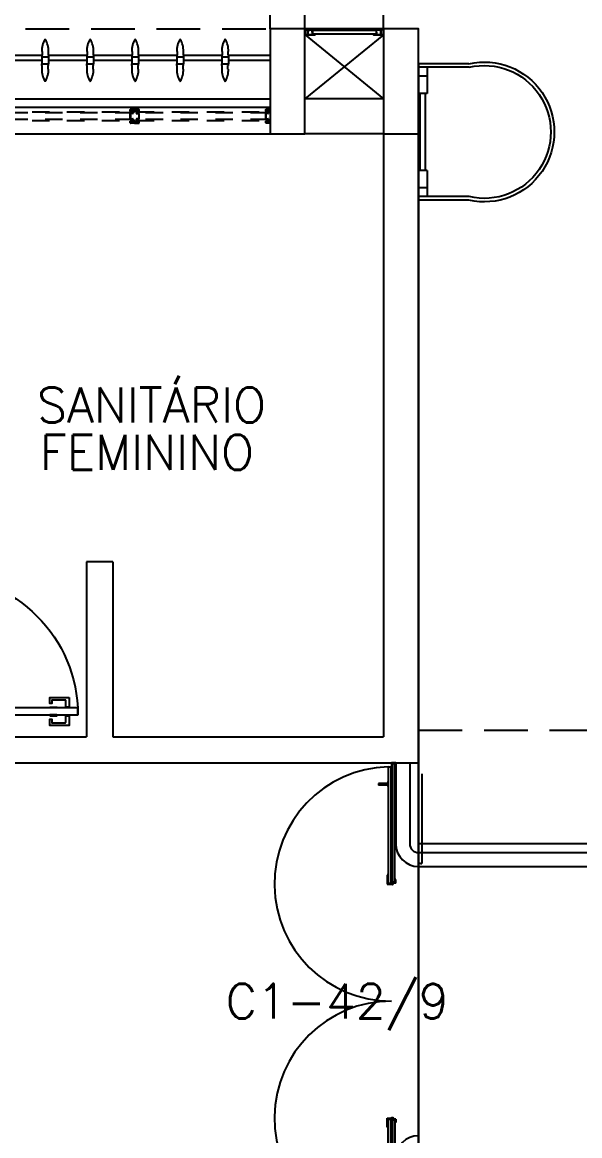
# Model space of a CAD drawing. Header units: millimetres. Extents: x 2801 to 3319, y 1187 to 1422.
# Drawn here: x 3030.91 to 3034.1, y 1261.67 to 1268.04 of the extents above; entities that cross this region are included whole.
import ezdxf

# ---------------------------------------------------------------- set-up
doc = ezdxf.new("R2010")
doc.units = ezdxf.units.MM
doc.linetypes.add('HIDDEN', pattern=[0.375, 0.25, -0.125])
for name, color, linetype in [('AR- ALV1', 235, 'Continuous'), ('AR-ALV', 2, 'Continuous'), ('AR-BRISES', 1, 'Continuous'), ('AR-CORRIMAO-V1', 2, 'Continuous'), ('AR-ESQ', 1, 'Continuous'), ('AR-ESTC', 3, 'Continuous'), ('AR-PIS', 1, 'Continuous'), ('AR-PISO-V1', 1, 'Continuous'), ('AR-PORTA', 1, 'Continuous'), ('AR-PROJ', 1, 'HIDDEN'), ('AR-SHAFT', 1, 'Continuous'), ('AR-VIDRO', 1, 'Continuous'), ('BR-PAINEL', 1, 'Continuous'), ('BR-SUPORTE', 1, 'Continuous'), ('DT-ESQ-BAGUETE-C', 2, 'Continuous'), ('DT-ESQ-PERFIL CADEIRA-C', 2, 'Continuous'), ('DT-ESQ-PERFIL CADEIRA-V', 1, 'Continuous'), ('DT-ESQ-VENEZIANA-C', 2, 'Continuous'), ('DT-ESQ-VENEZIANA-V', 2, 'Continuous'), ('DT-ESQ-VIDRO-PROJ', 1, 'HIDDEN'), ('ENDEREÇO', 2, 'Continuous'), ('EQUIPAMENTO', 2, 'Continuous'), ('maçaneta', 1, 'Continuous'), ('montantes', 1, 'Continuous'), ('mov', 1, 'Continuous'), ('PG-PROJ', 1, 'HIDDEN'), ('PM-PERFIL U-C', 2, 'Continuous'), ('pm1', 2, 'Continuous'), ('TEXTO', 2, 'Continuous')]:
    doc.layers.add(name, color=color, linetype=linetype)
doc.styles.add('UNB-100', font='simplex.shx', dxfattribs={"height": 0.2})
doc.styles.add('UNB1-100', font='simplex.shx', dxfattribs={"height": 0.2})

# ---------------------------------------------------------------- blocks, each defined once
blk = doc.blocks.new('EF59-P')
at = {"layer": 'DT-ESQ-VIDRO-PROJ', "ltscale": 0.1}
for points in [[(0.025, -0.1285), (0.025, -0.1385, -0.414214), (0.0235, -0.14), (0.0015, -0.14, -0.414214), (0, -0.1385), (0, -0.125), (0.0015, -0.125), (0.0015, -0.138, 0.414214), (0.002, -0.1385), (0.023, -0.1385, 0.414214), (0.0235, -0.138), (0.0235, -0.1285), (0.0105, -0.1285, -0.414214), (0.009, -0.127), (0.009, -0.117, -0.414214), (0.0105, -0.1155), (0.0235, -0.1155), (0.0235, -0.0845), (0.0105, -0.0845, -0.414214), (0.009, -0.083), (0.009, -0.073, -0.414214), (0.0105, -0.0715), (0.0235, -0.0715), (0.0235, -0.062, 0.414214), (0.023, -0.0615), (0.002, -0.0615, 0.414214), (0.0015, -0.062), (0.0015, -0.075), (0, -0.075), (0, -0.0615, -0.414214), (0.0015, -0.06), (0.0235, -0.06, -0.414214), (0.025, -0.0615), (0.025, -0.0715, -0.414214), (0.0235, -0.073), (0.0105, -0.073), (0.0105, -0.083), (0.0235, -0.083), (0.0235, -0.083, -0.414214), (0.025, -0.0845), (0.025, -0.1155, -0.414214), (0.0235, -0.117), (0.0235, -0.117), (0.0105, -0.117), (0.0105, -0.127), (0.0235, -0.127, -0.414214)], [(0.75, -0.1285), (0.75, -0.1385, 0.414214), (0.7515, -0.14), (0.7735, -0.14, 0.414214), (0.775, -0.1385), (0.775, -0.125), (0.7735, -0.125), (0.7735, -0.138, -0.414214), (0.773, -0.1385), (0.752, -0.1385, -0.414214), (0.7515, -0.138), (0.7515, -0.1285), (0.7645, -0.1285, 0.414214), (0.766, -0.127), (0.766, -0.117, 0.414214), (0.7645, -0.1155), (0.7515, -0.1155), (0.7515, -0.0845), (0.7645, -0.0845, 0.414214), (0.766, -0.083), (0.766, -0.073, 0.414214), (0.7645, -0.0715), (0.7515, -0.0715), (0.7515, -0.062, -0.414214), (0.752, -0.0615), (0.773, -0.0615, -0.414214), (0.7735, -0.062), (0.7735, -0.075), (0.775, -0.075), (0.775, -0.0615, 0.414214), (0.7735, -0.06), (0.7515, -0.06, 0.414214), (0.75, -0.0615), (0.75, -0.0715, 0.414214), (0.7515, -0.073), (0.7645, -0.073), (0.7645, -0.083), (0.7515, -0.083), (0.7515, -0.083, 0.414214), (0.75, -0.0845), (0.75, -0.1155, 0.414214), (0.7515, -0.117), (0.7515, -0.117), (0.7645, -0.117), (0.7645, -0.127), (0.7515, -0.127, 0.414214)], [(0.8, -0.1285), (0.8, -0.1385, -0.414214), (0.7985, -0.14), (0.7765, -0.14, -0.414214), (0.775, -0.1385), (0.775, -0.125), (0.7765, -0.125), (0.7765, -0.138, 0.414214), (0.777, -0.1385), (0.798, -0.1385, 0.414214), (0.7985, -0.138), (0.7985, -0.1285), (0.7855, -0.1285, -0.414214), (0.784, -0.127), (0.784, -0.117, -0.414214), (0.7855, -0.1155), (0.7985, -0.1155), (0.7985, -0.0845), (0.7855, -0.0845, -0.414214), (0.784, -0.083), (0.784, -0.073, -0.414214), (0.7855, -0.0715), (0.7985, -0.0715), (0.7985, -0.062, 0.414214), (0.798, -0.0615), (0.777, -0.0615, 0.414214), (0.7765, -0.062), (0.7765, -0.075), (0.775, -0.075), (0.775, -0.0615, -0.414214), (0.7765, -0.06), (0.7985, -0.06, -0.414214), (0.8, -0.0615), (0.8, -0.0715, -0.414214), (0.7985, -0.073), (0.7855, -0.073), (0.7855, -0.083), (0.7985, -0.083), (0.7985, -0.083, -0.414214), (0.8, -0.0845), (0.8, -0.1155, -0.414214), (0.7985, -0.117), (0.7985, -0.117), (0.7855, -0.117), (0.7855, -0.127), (0.7985, -0.127, -0.414214)]]:
    blk.add_lwpolyline(points, format="xyb", close=True, dxfattribs=at)
for points in [[(0.7625, -0.081), (0.7625, -0.075), (0.0125, -0.075), (0.0125, -0.081)], [(0.7625, -0.119), (0.7625, -0.125), (0.0125, -0.125), (0.0125, -0.119)], [(1.9625, -0.081), (1.9625, -0.075), (0.7875, -0.075), (0.7875, -0.081)], [(1.9625, -0.119), (1.9625, -0.125), (0.7875, -0.125), (0.7875, -0.119)]]:
    blk.add_lwpolyline(points, close=True, dxfattribs=at)
blk = doc.blocks.new('PV1')
at = {"layer": 'AR-VIDRO'}
for p, q in [((0.6825, 0.02), (0.005, 0.02)), ((0.6825, 0.005), (0.005, 0.005)), ((0.0215, 0.0443), (0.0215, 0.0293)), ((0.0215, 0.0443), (0.6875, 0.0443)), ((0.0215, 0.0293), (0.6875, 0.0293)), ((2.7035, 0.0443), (2.0375, 0.0443)), ((2.7035, 0.0293), (2.0375, 0.0293)), ((2.0425, 0.02), (2.72, 0.02)), ((2.0425, 0.005), (2.72, 0.005)), ((2.7035, 0.0443), (2.7035, 0.0293))]:
    blk.add_line(p, q, dxfattribs=at)
at = {"layer": 'maçaneta'}
for p, q in [((0.1165, 0.0993), (0.1265, 0.0993)), ((0.1165, 0.0493), (0.1165, 0.0993)), ((0.1265, 0.0493), (0.1265, 0.0993)), ((2.5985, 0.0493), (2.5985, 0.0993)), ((2.6085, 0.0993), (2.5985, 0.0993)), ((2.6085, 0.0493), (2.6085, 0.0993)), ((0.1115, 0.0443), (0.1115, 0.0493)), ((0.1115, 0.0493), (0.1315, 0.0493)), ((0.1315, 0.0443), (0.1315, 0.0493)), ((2.6135, 0.0493), (2.5935, 0.0493)), ((2.5935, 0.0443), (2.5935, 0.0493)), ((2.6135, 0.0443), (2.6135, 0.0493))]:
    blk.add_line(p, q, dxfattribs=at)
at = {"layer": 'montantes'}
for p, q in [((0, 0), (0, 0.025)), ((0, 0.025), (0.02, 0.025)), ((0, 0), (0.02, 0)), ((0.005, 0.005), (0.005, 0.02)), ((0.02, 0.02), (0.02, 0.025)), ((0.02, 0), (0.02, 0.005)), ((0.6425, 0.0493), (0.6925, 0.0493)), ((0.6425, 0.025), (0.6925, 0.025)), ((0.6875, 0.025), (0.6675, 0.025)), ((0.6675, 0.02), (0.6675, 0.025)), ((0.6675, 0), (0.6675, 0.005)), ((0.6875, 0), (0.6675, 0)), ((0.6825, 0.005), (0.6825, 0.02)), ((0.6875, 0.0443), (0.6875, 0.0293)), ((0.6875, 0), (0.6875, 0.025)), ((0.6925, 0.0493), (0.6925, 0.025)), ((2.0325, 0.0493), (2.0325, 0.025)), ((2.0825, 0.0493), (2.0325, 0.0493)), ((2.0825, 0.025), (2.0325, 0.025)), ((2.0375, 0.0443), (2.0375, 0.0293)), ((2.0375, 0.025), (2.0575, 0.025)), ((2.0375, 0), (2.0375, 0.025)), ((2.0375, 0), (2.0575, 0)), ((2.0425, 0.005), (2.0425, 0.02)), ((2.0575, 0.02), (2.0575, 0.025)), ((2.0575, 0), (2.0575, 0.005)), ((2.705, 0.02), (2.705, 0.025)), ((2.725, 0.025), (2.705, 0.025)), ((2.705, 0), (2.705, 0.005)), ((2.725, 0), (2.705, 0)), ((2.72, 0.005), (2.72, 0.02)), ((2.725, 0), (2.725, 0.025))]:
    blk.add_line(p, q, dxfattribs=at)
for centre in [(0.6925, 0.02), (2.0325, 0.02)]:
    blk.add_circle(centre, 0.005, dxfattribs=at)
for centre, start, end in [((0.6425, 0.0443), 90, 180), ((0.6425, 0.03), 180, 270), ((2.0825, 0.0443), 0, 90), ((2.0825, 0.03), 270, 0)]:
    blk.add_arc(centre, 0.005, start, end, dxfattribs=at)
at = {"layer": 'mov'}
for centre, start, end in [((0.692, 0.025), 0, 178.35472), ((2.033, 0.025), 1.64528, 180)]:
    blk.add_arc(centre, 0.6705, start, end, dxfattribs=at)
blk = doc.blocks.new('BR-MODULO8')
at = {"layer": 'BR-PAINEL'}
for p, q in [((-1.3067, 0.27), (-1.3042, 0.27)), ((-1.3042, 0.27), (-1.3042, 0.25)), ((-1.2708, 0.27), (-1.2708, 0.25)), ((-1.2683, 0.27), (-1.2708, 0.27)), ((-1.0492, 0.27), (-1.0467, 0.27)), ((-1.0467, 0.27), (-1.0467, 0.25)), ((-1.0133, 0.27), (-1.0133, 0.25)), ((-1.0108, 0.27), (-1.0133, 0.27)), ((-0.7917, 0.27), (-0.7892, 0.27)), ((-0.7892, 0.27), (-0.7892, 0.25)), ((-0.7558, 0.27), (-0.7558, 0.25)), ((-0.7533, 0.27), (-0.7558, 0.27)), ((-0.5342, 0.27), (-0.5317, 0.27)), ((-0.5317, 0.27), (-0.5317, 0.25)), ((-0.4958, 0.27), (-0.4983, 0.27)), ((-0.4983, 0.27), (-0.4983, 0.25)), ((-0.2767, 0.27), (-0.2742, 0.27)), ((-0.2742, 0.27), (-0.2742, 0.25)), ((-0.2408, 0.27), (-0.2408, 0.25)), ((-0.2383, 0.27), (-0.2408, 0.27)), ((-1.3067, 0.25), (-1.3067, 0.24)), ((-1.3067, 0.25), (-1.3042, 0.25)), ((-1.3067, 0.24), (-1.2683, 0.24)), ((-1.3067, 0.24), (-1.3067, 0.2)), ((-1.3067, 0.2), (-1.2683, 0.2)), ((-1.3067, 0.19), (-1.3067, 0.2)), ((-1.2683, 0.25), (-1.2708, 0.25)), ((-1.2683, 0.25), (-1.2683, 0.24)), ((-1.2683, 0.24), (-1.2683, 0.2)), ((-1.2683, 0.19), (-1.2683, 0.2)), ((-1.0492, 0.25), (-1.0492, 0.24)), ((-1.0492, 0.25), (-1.0467, 0.25)), ((-1.0492, 0.24), (-1.0108, 0.24)), ((-1.0492, 0.24), (-1.0492, 0.2)), ((-1.0492, 0.2), (-1.0108, 0.2)), ((-1.0492, 0.19), (-1.0492, 0.2)), ((-1.0108, 0.25), (-1.0133, 0.25)), ((-1.0108, 0.25), (-1.0108, 0.24)), ((-1.0108, 0.24), (-1.0108, 0.2)), ((-1.0108, 0.19), (-1.0108, 0.2)), ((-0.7917, 0.25), (-0.7917, 0.24)), ((-0.7917, 0.25), (-0.7892, 0.25)), ((-0.7917, 0.24), (-0.7533, 0.24)), ((-0.7917, 0.24), (-0.7917, 0.2)), ((-0.7917, 0.2), (-0.7533, 0.2)), ((-0.7917, 0.19), (-0.7917, 0.2)), ((-0.7533, 0.25), (-0.7558, 0.25)), ((-0.7533, 0.25), (-0.7533, 0.24)), ((-0.7533, 0.24), (-0.7533, 0.2)), ((-0.7533, 0.19), (-0.7533, 0.2)), ((-0.5342, 0.25), (-0.5317, 0.25)), ((-0.5342, 0.25), (-0.5342, 0.24)), ((-0.5342, 0.24), (-0.5342, 0.2)), ((-0.5342, 0.24), (-0.4958, 0.24)), ((-0.5342, 0.19), (-0.5342, 0.2)), ((-0.5342, 0.2), (-0.4958, 0.2)), ((-0.4958, 0.25), (-0.4983, 0.25)), ((-0.4958, 0.25), (-0.4958, 0.24)), ((-0.4958, 0.24), (-0.4958, 0.2)), ((-0.4958, 0.19), (-0.4958, 0.2)), ((-0.2767, 0.25), (-0.2767, 0.24)), ((-0.2767, 0.25), (-0.2742, 0.25)), ((-0.2767, 0.24), (-0.2383, 0.24)), ((-0.2767, 0.24), (-0.2767, 0.2)), ((-0.2767, 0.2), (-0.2383, 0.2)), ((-0.2767, 0.19), (-0.2767, 0.2)), ((-0.2383, 0.25), (-0.2408, 0.25)), ((-0.2383, 0.25), (-0.2383, 0.24)), ((-0.2383, 0.24), (-0.2383, 0.2)), ((-0.2383, 0.19), (-0.2383, 0.2)), ((-1.3067, 0.19), (-1.3042, 0.19)), ((-1.3067, 0.17), (-1.3042, 0.17)), ((-1.3042, 0.17), (-1.3042, 0.19)), ((-1.2683, 0.19), (-1.2708, 0.19)), ((-1.2708, 0.17), (-1.2708, 0.19)), ((-1.2683, 0.17), (-1.2708, 0.17)), ((-1.0492, 0.19), (-1.0467, 0.19)), ((-1.0492, 0.17), (-1.0467, 0.17)), ((-1.0467, 0.17), (-1.0467, 0.19)), ((-1.0108, 0.19), (-1.0133, 0.19)), ((-1.0133, 0.17), (-1.0133, 0.19)), ((-1.0108, 0.17), (-1.0133, 0.17)), ((-0.7917, 0.19), (-0.7892, 0.19)), ((-0.7917, 0.17), (-0.7892, 0.17)), ((-0.7892, 0.17), (-0.7892, 0.19)), ((-0.7533, 0.19), (-0.7558, 0.19)), ((-0.7558, 0.17), (-0.7558, 0.19)), ((-0.7533, 0.17), (-0.7558, 0.17)), ((-0.5342, 0.19), (-0.5317, 0.19)), ((-0.5342, 0.17), (-0.5317, 0.17)), ((-0.5317, 0.17), (-0.5317, 0.19)), ((-0.4983, 0.17), (-0.4983, 0.19)), ((-0.4958, 0.19), (-0.4983, 0.19)), ((-0.4958, 0.17), (-0.4983, 0.17)), ((-0.2767, 0.19), (-0.2742, 0.19)), ((-0.2767, 0.17), (-0.2742, 0.17)), ((-0.2742, 0.17), (-0.2742, 0.19)), ((-0.2383, 0.19), (-0.2408, 0.19)), ((-0.2408, 0.17), (-0.2408, 0.19)), ((-0.2383, 0.17), (-0.2408, 0.17))]:
    blk.add_line(p, q, dxfattribs=at)
for centre, radius, start, end in [((-1.1817, 0.2739), 0.1251, 148.47206, 181.77204), ((-1.2875, 0.3387), 0.001, 37.1012, 142.8988), ((-1.3933, 0.2739), 0.1251, 358.22796, 31.52794), ((-0.9242, 0.2739), 0.1251, 148.47206, 181.77204), ((-1.03, 0.3387), 0.001, 37.1012, 142.8988), ((-1.1358, 0.2739), 0.1251, 358.22796, 31.52794), ((-0.6667, 0.2739), 0.1251, 148.47206, 181.77204), ((-0.7725, 0.3387), 0.001, 37.1012, 142.8988), ((-0.8783, 0.2739), 0.1251, 358.22796, 31.52794), ((-0.4092, 0.2739), 0.1251, 148.47206, 181.77204), ((-0.515, 0.3387), 0.001, 37.1012, 142.8988), ((-0.6208, 0.2739), 0.1251, 358.22796, 31.52794), ((-0.1517, 0.2739), 0.1251, 148.47206, 181.77204), ((-0.2575, 0.3387), 0.001, 37.1012, 142.8988), ((-0.3633, 0.2739), 0.1251, 358.22796, 31.52794), ((-1.1817, 0.1661), 0.1251, 178.22796, 211.52794), ((-1.3933, 0.1661), 0.1251, 328.47206, 1.77204), ((-0.9242, 0.1661), 0.1251, 178.22796, 211.52794), ((-1.1358, 0.1661), 0.1251, 328.47206, 1.77204), ((-0.6667, 0.1661), 0.1251, 178.22796, 211.52794), ((-0.8783, 0.1661), 0.1251, 328.47206, 1.77204), ((-0.4092, 0.1661), 0.1251, 178.22796, 211.52794), ((-0.6208, 0.1661), 0.1251, 328.47206, 1.77204), ((-0.1517, 0.1661), 0.1251, 178.22796, 211.52794), ((-0.3633, 0.1661), 0.1251, 328.47206, 1.77204), ((-1.2875, 0.1013), 0.001, 217.1012, 322.8988), ((-1.03, 0.1013), 0.001, 217.1012, 322.8988), ((-0.7725, 0.1013), 0.001, 217.1012, 322.8988), ((-0.515, 0.1013), 0.001, 217.1012, 322.8988), ((-0.2575, 0.1013), 0.001, 217.1012, 322.8988)]:
    blk.add_arc(centre, radius, start, end, dxfattribs=at)
at = {"layer": 'BR-SUPORTE'}
for p, q in [((-1.5258, 0.25), (-1.3042, 0.25)), ((-1.5258, 0.22), (-1.3067, 0.22)), ((-1.2683, 0.25), (-1.0467, 0.25)), ((-1.2683, 0.22), (-1.0492, 0.22)), ((-1.0108, 0.25), (-0.7892, 0.25)), ((-1.0108, 0.22), (-0.7917, 0.22)), ((-0.7533, 0.25), (-0.5317, 0.25)), ((-0.7533, 0.22), (-0.5342, 0.22)), ((-0.4958, 0.25), (-0.2742, 0.25)), ((-0.4958, 0.22), (-0.2767, 0.22)), ((-0.2383, 0.25), (0, 0.25)), ((-0.2383, 0.22), (0, 0.22))]:
    blk.add_line(p, q, dxfattribs=at)
blk = doc.blocks.new('PG-MODULO1-PJ-C')
at = {"layer": 'PG-PROJ'}
for p, q in [((5.35, 0), (5.35, 3)), ((5.55, 0), (5.55, 3)), ((0.2, 0), (5.35, 0))]:
    blk.add_line(p, q, dxfattribs=at)
blk = doc.blocks.new('PM3')
at = {"layer": 'maçaneta'}
for points in [[(0.02, 0.825), (-0.035, 0.825), (-0.035, 0.715), (0, 0.715), (0, 0.725), (-0.02, 0.725), (-0.02, 0.8035, -0.414214), (-0.0185, 0.805), (0.02, 0.805)], [(0.125, 0.825), (0.07, 0.825), (0.07, 0.805), (0.1085, 0.805, -0.414214), (0.11, 0.8035), (0.11, 0.725), (0.09, 0.725), (0.09, 0.715), (0.125, 0.715)]]:
    blk.add_lwpolyline(points, format="xyb", close=True, dxfattribs=at)
for points in [[(0.02, 0.715), (0.02, 0.755), (0.025, 0.755), (0.025, 0.715)], [(0.07, 0.715), (0.07, 0.755), (0.065, 0.755), (0.065, 0.715)]]:
    blk.add_lwpolyline(points, close=True, dxfattribs=at)
at = {"layer": 'mov'}
blk.add_arc((0.025, 0.075), 0.8, 0, 90, dxfattribs=at)
at = {"layer": 'PM-PERFIL U-C'}
for p, q in [((0.0015, 0.065), (0.01, 0.065)), ((0.01, 0.065), (0.01, 0.0735)), ((0.0115, 0.075), (0.0235, 0.075)), ((0.012, 0.073), (0.012, 0.0645)), ((0.023, 0.073), (0.012, 0.073)), ((0.023, 0.0335), (0.023, 0.073)), ((0.025, 0.0735), (0.025, 0.034)), ((0.825, 0.0735), (0.825, 0.034)), ((0.8385, 0.075), (0.8265, 0.075)), ((0.827, 0.073), (0.838, 0.073)), ((0.827, 0.0335), (0.827, 0.073)), ((0.838, 0.073), (0.838, 0.0645)), ((0.84, 0.065), (0.84, 0.0735)), ((0.8485, 0.065), (0.84, 0.065)), ((0, 0.045), (0, 0.0635)), ((0.002, 0.045), (0, 0.045)), ((0.002, 0.063), (0.002, 0.045)), ((0.0105, 0.063), (0.002, 0.063)), ((0.038, 0.032), (0.0245, 0.032)), ((0.0385, 0.034), (0.025, 0.034)), ((0.038, 0.032), (0.038, -0.073)), ((0.04, 0.0325), (0.04, -0.0735)), ((0.81, 0.0325), (0.81, -0.0735)), ((0.8115, 0.034), (0.825, 0.034)), ((0.812, 0.032), (0.8255, 0.032)), ((0.812, 0.032), (0.812, -0.073)), ((0.8395, 0.063), (0.848, 0.063)), ((0.848, 0.063), (0.848, 0.045)), ((0.848, 0.045), (0.85, 0.045)), ((0.85, 0.045), (0.85, 0.0635)), ((0, -0.045), (0.002, -0.045)), ((0, -0.0635), (0, -0.045)), ((0.002, -0.045), (0.002, -0.063)), ((0.002, -0.063), (0.0105, -0.063)), ((0.848, -0.063), (0.8395, -0.063)), ((0.85, -0.045), (0.848, -0.045)), ((0.848, -0.045), (0.848, -0.063)), ((0.85, -0.0635), (0.85, -0.045)), ((0.01, -0.065), (0.0015, -0.065)), ((0.01, -0.0735), (0.01, -0.065)), ((0.0385, -0.075), (0.0115, -0.075)), ((0.012, -0.0645), (0.012, -0.073)), ((0.012, -0.073), (0.038, -0.073)), ((0.8115, -0.075), (0.8385, -0.075)), ((0.838, -0.073), (0.812, -0.073)), ((0.838, -0.0645), (0.838, -0.073)), ((0.84, -0.0735), (0.84, -0.065)), ((0.84, -0.065), (0.8485, -0.065))]:
    blk.add_line(p, q, dxfattribs=at)
for centre, start, end in [((0.0015, 0.0635), 90, 180), ((0.0115, 0.0735), 90, 180), ((0.0105, 0.0645), 270, 0), ((0.0235, 0.0735), 360, 90), ((0.8265, 0.0735), 90, 180), ((0.8395, 0.0645), 180, 270), ((0.8385, 0.0735), 0, 90), ((0.8485, 0.0635), 0, 90), ((0.0245, 0.0335), 180, 270), ((0.0385, 0.0325), 0, 90), ((0.8115, 0.0325), 90, 180), ((0.8255, 0.0335), 270, 0), ((0.0015, -0.0635), 180, 270), ((0.0105, -0.0645), 0, 90), ((0.8395, -0.0645), 90, 180), ((0.8485, -0.0635), 270, 0), ((0.0115, -0.0735), 180, 270), ((0.0385, -0.0735), 269.93864, 0), ((0.8115, -0.0735), 180, 270.06136), ((0.8385, -0.0735), 270, 0)]:
    blk.add_arc(centre, 0.0015, start, end, dxfattribs=at)
at = {"layer": 'pm1'}
blk.add_lwpolyline([(0.065, 0.875), (0.065, 0.075), (0.025, 0.075), (0.025, 0.875)], close=True, dxfattribs=at)
blk = doc.blocks.new('EF01C-P')
at = {"layer": 'DT-ESQ-BAGUETE-C', "ltscale": 0.1}
for points in [[(0.0015, 0.035), (0.015, 0.035), (0.015, 0.0335), (0.0015, 0.0335), (0.0015, 0.005), (0.015, 0.005), (0.015, 0.0035), (0.0015, 0.0035, -0.414214), (0, 0.005), (0, 0.0335, -0.414214)], [(0.4485, 0.035), (0.435, 0.035), (0.435, 0.0335), (0.4485, 0.0335), (0.4485, 0.005), (0.435, 0.005), (0.435, 0.0035), (0.4485, 0.0035, 0.414214), (0.45, 0.005), (0.45, 0.0335, 0.414214)]]:
    blk.add_lwpolyline(points, format="xyb", close=True, dxfattribs=at)
at = {"layer": 'DT-ESQ-PERFIL CADEIRA-C', "ltscale": 0.1}
for points in [[(0.01, 0.0015), (0.01, 0.003), (0.0015, 0.003, 1), (0.0015, 0), (0.015, 0, 0.414214), (0.0165, 0.0015), (0.0165, 0.0335), (0.043, 0.0335)], [(0.043, 0.0065), (0.018, 0.0065), (0.018, 0.0165), (0.0165, 0.0165), (0.0165, 0.0065, 0.414214), (0.018, 0.005), (0.043, 0.005), (0.0565, 0.005, 1), (0.0565, 0.008), (0.043, 0.008), (0.043, 0.02), (0.043, 0.032), (0.0565, 0.032, 1), (0.0565, 0.035), (0.043, 0.035), (0.0165, 0.035, 0.414214), (0.015, 0.0335), (0.015, 0.0015), (0.0015, 0.0015)], [(0.0415, 0.02), (0.0415, 0.032, -0.414214), (0.043, 0.0335), (0.0565, 0.0335)], [(0.0415, 0.02), (0.0415, 0.008, 0.414214), (0.043, 0.0065), (0.0565, 0.0065)], [(0.407, 0.0065), (0.432, 0.0065), (0.432, 0.0165), (0.4335, 0.0165), (0.4335, 0.0065, -0.414214), (0.432, 0.005), (0.407, 0.005), (0.3935, 0.005, -1), (0.3935, 0.008), (0.407, 0.008), (0.407, 0.02), (0.407, 0.032), (0.3935, 0.032, -1), (0.3935, 0.035), (0.407, 0.035), (0.4335, 0.035, -0.414214), (0.435, 0.0335), (0.435, 0.0015), (0.4485, 0.0015)], [(0.4085, 0.02), (0.4085, 0.032, 0.414214), (0.407, 0.0335), (0.3935, 0.0335)], [(0.4085, 0.02), (0.4085, 0.008, -0.414214), (0.407, 0.0065), (0.3935, 0.0065)], [(0.44, 0.0015), (0.44, 0.003), (0.4485, 0.003, -1), (0.4485, 0), (0.435, 0, -0.414214), (0.4335, 0.0015), (0.4335, 0.0335), (0.407, 0.0335)]]:
    blk.add_lwpolyline(points, format="xyb", dxfattribs=at)
at = {"layer": 'DT-ESQ-PERFIL CADEIRA-V', "ltscale": 0.1}
blk.add_line((0.015, 0), (0.435, 0), dxfattribs=at)
at = {"layer": 'DT-ESQ-VENEZIANA-C', "ltscale": 0.1}
for p, q in [((0.043, 0.0105), (0.407, 0.0105)), ((0.043, 0.009), (0.407, 0.009))]:
    blk.add_line(p, q, dxfattribs=at)
at = {"layer": 'DT-ESQ-VENEZIANA-V', "ltscale": 0.1}
blk.add_line((0.043, 0.031), (0.407, 0.031), dxfattribs=at)
blk = doc.blocks.new('escada tipo marinheiro')
at = {"layer": 'EQUIPAMENTO'}
for p, q in [((-0.3382, 0.0101), (-0.05, 0.0101)), ((-0.05, 0.0101), (-0.05, -0.16)), ((-0.3405, -0.01), (-0.05, -0.01)), ((-0.1, -0.01), (-0.1, -0.16)), ((-0.1, -0.06), (-0.05, -0.06)), ((-0.1, -0.16), (-0.05, -0.16)), ((-0.09, -0.6), (-0.09, -0.16)), ((-0.06, -0.6), (-0.06, -0.16)), ((-0.1, -0.6), (-0.05, -0.6)), ((-0.1, -0.6), (-0.1, -0.75)), ((-0.05, -0.6), (-0.05, -0.77)), ((-0.1, -0.7), (-0.05, -0.7)), ((-0.3405, -0.75), (-0.05, -0.75)), ((-0.3382, -0.77), (-0.05, -0.77))]:
    blk.add_line(p, q, dxfattribs=at)
for radius, start, end in [(0.4, 77.17773, 282.82227), (0.38, 76.84274, 283.15726)]:
    blk.add_arc((-0.427, -0.38), radius, start, end, dxfattribs=at)

msp = doc.modelspace()

# ---------------------------------------------------------------- linework, layer by layer
at = {"layer": 'AR- ALV1'}
for p, q in [((3032.3249, 1267.9998), (3032.3249, 1267.5498)), ((3033.1749, 1267.9998), (3032.3249, 1267.9998)), ((3033.1749, 1267.3998), (3033.1749, 1267.9998)), ((3032.3249, 1267.5498), (3027.1749, 1267.5498)), ((3033.1749, 1251.3498), (3033.1749, 1267.3998))]:
    msp.add_line(p, q, dxfattribs=at)
at = {"layer": 'AR-ALV'}
for p, q in [((3027.1749, 1267.5998), (3032.3249, 1267.5998)), ((3032.9749, 1267.5998), (3032.5249, 1267.5998)), ((3030.4249, 1267.3998), (3032.3249, 1267.3998)), ((3032.9749, 1267.3998), (3032.5249, 1267.3998)), ((3032.9749, 1267.3998), (3032.9749, 1263.9498)), ((3033.1749, 1267.3998), (3033.1749, 1263.7998)), ((3031.4249, 1264.9498), (3031.2749, 1264.9498)), ((3031.2749, 1264.9498), (3031.2749, 1263.9498)), ((3031.4249, 1264.9498), (3031.4249, 1263.9498)), ((3030.4249, 1263.9498), (3031.2749, 1263.9498)), ((3031.4249, 1263.9498), (3032.9749, 1263.9498)), ((3030.2749, 1263.7998), (3033.1749, 1263.7998))]:
    msp.add_line(p, q, dxfattribs=at)
at = {"layer": 'AR-CORRIMAO-V1'}
for p, q in [((3033.0449, 1263.7998), (3033.0449, 1263.3373)), ((3033.1249, 1263.7998), (3033.1249, 1263.3373)), ((3033.1749, 1263.2873), (3037.4992, 1263.2873)), ((3033.1749, 1263.2073), (3037.4992, 1263.2073))]:
    msp.add_line(p, q, dxfattribs=at)
for centre, radius, start, end in [((3033.1749, 1263.3373), 0.13, 180, 270), ((3033.1749, 1263.3373), 0.05, 180, 270), ((3033.1935, 1263.2748), 0.05, 248.11693, 270), ((3033.1749, 1261.5373), 0.13, 90, 180)]:
    msp.add_arc(centre, radius, start, end, dxfattribs=at)
at = {"layer": 'AR-ESTC'}
for points in [[(3032.3249, 1267.9998), (3032.3249, 1267.3998), (3032.5249, 1267.3998), (3032.5249, 1267.9998)], [(3032.9749, 1267.9998), (3032.9749, 1267.3998), (3033.1749, 1267.3998), (3033.1749, 1267.9998)]]:
    msp.add_lwpolyline(points, close=True, dxfattribs=at)
at = {"layer": 'AR-PIS'}
msp.add_line((3033.1749, 1263.7998), (3033.1749, 1261.0748), dxfattribs=at)
at = {"layer": 'AR-PISO-V1'}
for p, q in [((3033.1749, 1263.7998), (3033.1749, 1263.2873)), ((3033.1935, 1263.7373), (3033.1935, 1263.2248)), ((3037.4992, 1263.3373), (3033.1749, 1263.3373)), ((3033.1749, 1263.2073), (3033.1749, 1261.6673))]:
    msp.add_line(p, q, dxfattribs=at)
at = {"layer": 'AR-PROJ'}
msp.add_line((3033.1749, 1263.9873), (3035.8672, 1263.9873), dxfattribs=at)
at = {"layer": 'AR-SHAFT'}
for p, q in [((3032.9734, 1267.9648), (3032.5249, 1267.5998)), ((3032.5264, 1267.9648), (3032.9749, 1267.5998))]:
    msp.add_line(p, q, dxfattribs=at)
at = {"layer": 'PG-PROJ'}
for p, q in [((3032.9749, 1267.9998), (3032.9749, 1270.9998)), ((3033.1749, 1270.9998), (3033.1749, 1267.9998))]:
    msp.add_line(p, q, dxfattribs=at)

# ---------------------------------------------------------------- block references
at = {"layer": 'AR-BRISES'}
msp.add_blockref('BR-MODULO8', (3032.3249, 1267.5998), dxfattribs=at)
at = {"layer": 'AR-ESQ', "rotation": 180}
for name, p in [('EF01C-P', (3032.9749, 1267.9998)), ('EF59-P', (3032.3249, 1267.3998))]:
    msp.add_blockref(name, p, dxfattribs=at)
at = {"layer": 'AR-PORTA', "xscale": -1, "rotation": 270}
msp.add_blockref('PM3', (3030.3499, 1264.0498), dxfattribs=at)
at = {"layer": 'AR-PORTA', "rotation": 90}
msp.add_blockref('PV1', (3033.0449, 1261.0748), dxfattribs=at)
at = {"layer": 'AR-PROJ'}
msp.add_blockref('PG-MODULO1-PJ-C', (3026.9749, 1267.9998), dxfattribs=at)
at = {"layer": 'EQUIPAMENTO', "xscale": -1}
msp.add_blockref('escada tipo marinheiro', (3033.1249, 1267.7898), dxfattribs=at)

# ---------------------------------------------------------------- texts
at = {"layer": 'ENDEREÇO', "style": 'UNB1-100'}
msp.add_text('C1-42/9', height=0.2, dxfattribs=at).set_placement((3032.0702, 1262.3371))
at = {"layer": 'TEXTO', "style": 'UNB-100'}
for s, p in [('SANITÁRIO', (3030.9905, 1265.7474)), ('FEMININO', (3031.0071, 1265.4767))]:
    msp.add_text(s, height=0.2, dxfattribs=at).set_placement(p)

doc.saveas('drawing.dxf')
